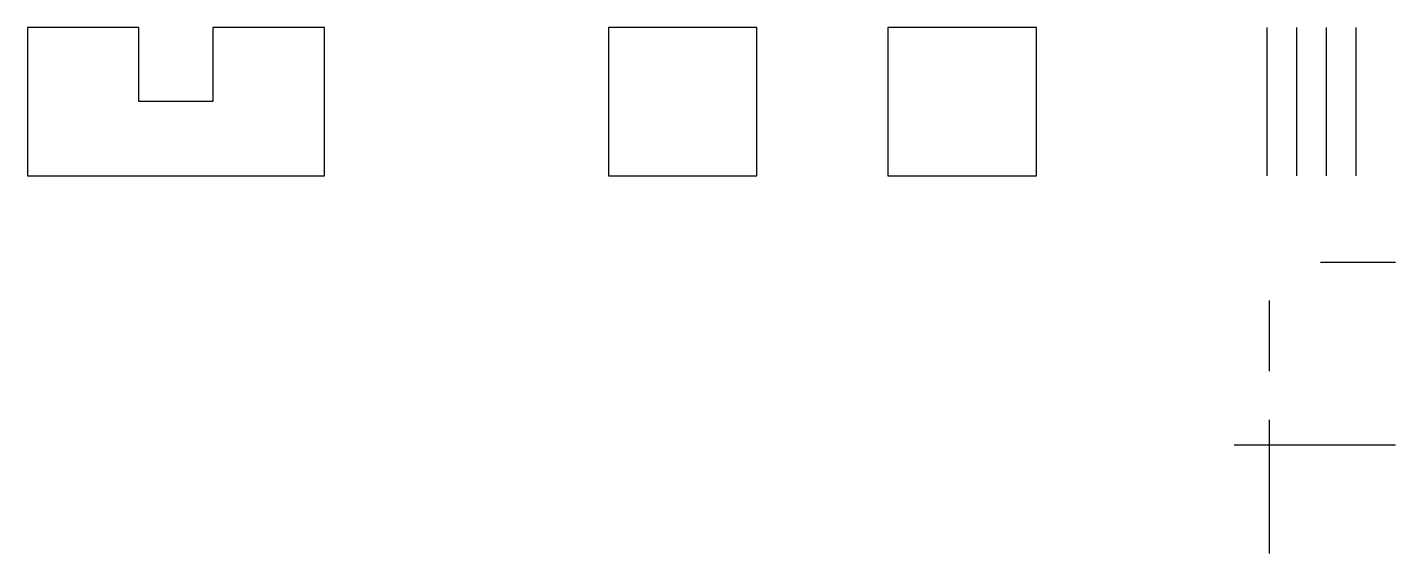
# Model space of a CAD drawing. Header units: millimetres. Extents: x 2041.1 to 2133.3, y 1202.2 to 1237.6.
import ezdxf

# ---------------------------------------------------------------- set-up
doc = ezdxf.new("R2010")
doc.units = ezdxf.units.MM
doc.layers.add('Contorno', color=7, linetype='Continuous', lineweight=30)

msp = doc.modelspace()

# ---------------------------------------------------------------- linework, layer by layer
at = {"layer": 'Contorno'}
for p, q in [((2041.112, 1237.646), (2041.112, 1227.646)), ((2048.612, 1237.646), (2041.112, 1237.646)), ((2048.612, 1232.646), (2048.612, 1237.646)), ((2061.112, 1237.646), (2053.612, 1237.646)), ((2053.612, 1237.646), (2053.612, 1232.646)), ((2061.112, 1227.646), (2061.112, 1237.646)), ((2124.607, 1227.646), (2124.607, 1237.646)), ((2126.607, 1227.646), (2126.607, 1237.646)), ((2128.607, 1227.646), (2128.607, 1237.646)), ((2130.607, 1227.646), (2130.607, 1237.646)), ((2053.612, 1232.646), (2048.612, 1232.646)), ((2041.112, 1227.646), (2061.112, 1227.646)), ((2128.204, 1221.832), (2133.259, 1221.832)), ((2124.77, 1214.499), (2124.77, 1219.245)), ((2124.77, 1202.212), (2124.77, 1211.219)), ((2122.388, 1209.544), (2133.259, 1209.544))]:
    msp.add_line(p, q, dxfattribs=at)
for points in [[(2080.246, 1227.646), (2090.246, 1227.646), (2090.246, 1237.646), (2080.246, 1237.646)], [(2099.067, 1227.646), (2109.067, 1227.646), (2109.067, 1237.646), (2099.067, 1237.646)]]:
    msp.add_lwpolyline(points, close=True, dxfattribs=at)

doc.saveas('drawing.dxf')
